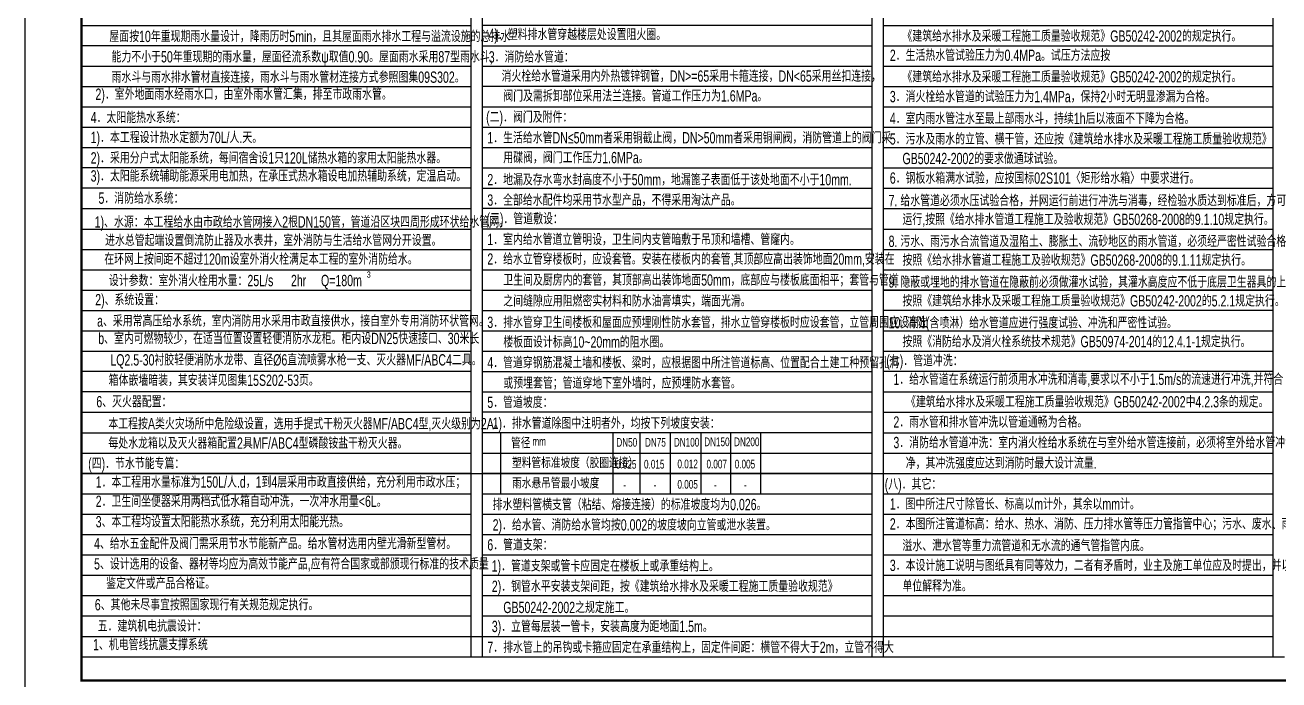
# Model space of a CAD drawing. Extents: x -216126 to 1846968, y -229642 to 543368.
# Drawn here: x 373449 to 428894, y 419253 to 448188 of the extents above; entities that cross this region are included whole.
import ezdxf

# ---------------------------------------------------------------- set-up
doc = ezdxf.new("R2010")
doc.units = 0
doc.header["$LTSCALE"] = 1000
doc.header["$MEASUREMENT"] = 0
for name, color, linetype in [('JZ_0', 7, 'Continuous'), ('JZ_TEXT', 4, 'Continuous'), ('S_WALL', 9, 'Continuous'), ('TK', 4, 'Continuous')]:
    doc.layers.add(name, color=color, linetype=linetype)
doc.styles.add('DXF', font='ros.shx', dxfattribs={"width": 0.7, "bigfont": 'hzs.shx'})

# ---------------------------------------------------------------- blocks, each defined once
blk = doc.blocks.new('GeYuanFrame_38537115', base_point=(20.09, 4.53))
at = {"layer": 'TK'}
blk.add_lwpolyline([(20.09, 4.53), (20.09, 598.53), (861.09, 598.53), (861.09, 4.53)], close=True, dxfattribs=at)
at = {"layer": 'TK', "const_width": 1}
blk.add_lwpolyline([(45.09, 588.53), (851.09, 588.53), (851.09, 14.53), (45.09, 14.53)], close=True, dxfattribs=at)

msp = doc.modelspace()

# ---------------------------------------------------------------- linework, layer by layer
at = {"layer": 'JZ_0', "color": 8}
for p, q in [((375946.2, 471577), (375946.2, 428377)), ((393179.2, 420277), (393179.1, 471577)), ((393679.4, 420277), (393679.4, 471577)), ((410912.4, 420277), (410912.4, 471577)), ((411412.5, 420277), (411412.5, 471577)), ((428645.5, 420277), (428645.5, 471577)), ((375946.2, 448177), (393179.1, 448177)), ((410912.4, 448177), (393679.4, 448177)), ((411412.5, 448177), (428645.5, 448177)), ((393179.1, 447277), (375946.2, 447277)), ((393679.4, 447277), (410912.4, 447277)), ((411412.5, 447277), (428645.5, 447277)), ((375946.2, 446377), (393179.1, 446377)), ((393679.4, 446377), (410912.4, 446377)), ((411412.5, 446377), (428645.5, 446377)), ((375946.2, 445477), (393179.1, 445477)), ((410912.4, 445477), (393679.4, 445477)), ((411412.5, 445477), (428645.5, 445477)), ((375946.2, 444577), (393179.1, 444577)), ((393679.4, 444577), (410912.4, 444577)), ((411412.5, 444577), (428645.5, 444577)), ((375946.2, 443677), (393179.1, 443677)), ((393679.4, 443677), (410912.4, 443677)), ((411412.5, 443677), (428645.5, 443677)), ((375946.2, 442777), (393179.1, 442777)), ((393679.4, 442777), (410912.4, 442777)), ((411412.5, 442777), (428645.5, 442777)), ((393179.1, 441877), (375946.2, 441877)), ((393679.4, 441877), (410912.4, 441877)), ((411412.5, 441877), (428645.5, 441877)), ((393179.1, 440977), (375946.2, 440977)), ((393679.4, 440977), (410912.4, 440977)), ((411412.5, 440977), (428645.5, 440977)), ((375946.2, 440077), (393179.1, 440077)), ((410912.4, 440077), (393679.4, 440077)), ((411412.5, 440077), (428645.5, 440077)), ((375946.2, 439177), (393179.1, 439177)), ((375946.2, 439177), (393179.1, 439177)), ((410912.4, 439177), (393679.4, 439177)), ((411412.5, 439177), (428645.5, 439177)), ((375946.2, 438277), (393179.1, 438277)), ((393679.4, 438277), (410912.4, 438277)), ((411412.5, 438277), (428645.5, 438277)), ((375946.2, 437377), (393179.1, 437377)), ((393679.4, 437377), (410912.4, 437377)), ((393679.4, 437377), (410912.4, 437377)), ((411412.5, 437377), (428645.5, 437377)), ((375946.2, 436477), (393179.1, 436477)), ((393679.4, 436477), (410912.4, 436477)), ((428645.5, 436477), (411412.5, 436477)), ((411412.5, 436477), (428645.5, 436477)), ((375946.2, 435577), (393179.1, 435577)), ((393679.4, 435577), (410912.4, 435577)), ((428645.5, 435577), (411412.5, 435577)), ((375946.2, 434677), (393179.1, 434677)), ((393679.4, 434677), (410912.4, 434677)), ((411412.5, 434677), (428645.5, 434677)), ((375946.2, 433777), (393179.1, 433777)), ((393679.4, 433777), (410912.4, 433777)), ((411412.5, 433777), (428645.5, 433777)), ((393179.1, 432877), (375946.2, 432877)), ((393679.4, 432877), (410912.4, 432877)), ((428645.5, 432877), (411412.5, 432877)), ((393179.1, 431977), (375946.2, 431977)), ((393679.4, 431977), (410912.4, 431977)), ((411412.5, 431977), (428645.5, 431977)), ((375946.2, 431077), (393179.1, 431077)), ((410912.4, 431077), (393679.4, 431077)), ((411412.5, 431077), (428645.5, 431077)), ((375946.2, 430177), (393179.1, 430177)), ((410912.4, 430177), (393679.4, 430177)), ((394474.1, 430177), (394474.1, 427477)), ((399443.7, 430177), (399443.7, 427477)), ((400631.7, 430177), (400631.7, 427477)), ((401978, 430177), (401978, 427477)), ((403324.2, 430177), (403324.2, 427477)), ((404644.1, 430177), (404644.1, 427477)), ((405964, 430177), (405964, 427477)), ((411412.5, 430177), (428645.5, 430177)), ((375946.2, 429277), (393179.1, 429277)), ((393679.4, 429277), (410912.4, 429277)), ((411412.5, 429277), (428645.5, 429277)), ((393179.1, 428377), (375946.2, 428377)), ((375946.2, 428377), (428645.5, 428377)), ((410912.4, 428377), (393679.4, 428377)), ((411412.5, 428377), (428645.5, 428377)), ((375946.2, 427477), (393179.1, 427477)), ((393664.4, 427477), (410897.4, 427477)), ((411397.5, 427477), (428630.5, 427477)), ((375946.2, 426577), (393179.1, 426577)), ((393664.4, 426577), (410897.4, 426577)), ((411397.5, 426577), (428630.5, 426577)), ((375946.2, 425677), (393179.2, 425677)), ((393679.4, 425677), (410912.4, 425677)), ((411412.5, 425677), (428645.5, 425677)), ((375946.2, 424777), (393179.2, 424777)), ((393679.4, 424777), (410912.4, 424777)), ((411412.5, 424777), (428645.5, 424777)), ((375946.2, 423877), (393179.2, 423877)), ((393679.4, 423877), (410912.4, 423877)), ((411412.5, 423877), (428645.5, 423877)), ((375946.2, 422977), (393179.2, 422977)), ((393679.4, 422977), (410912.4, 422977)), ((411412.5, 422977), (428645.5, 422977)), ((375946.2, 422077), (393179.2, 422077)), ((393679.4, 422077), (410912.4, 422077)), ((411412.5, 422077), (428645.5, 422077)), ((375943, 421177), (428645.5, 421177)), ((375943, 420277), (429142.3, 420277))]:
    msp.add_line(p, q, dxfattribs=at)

# ---------------------------------------------------------------- block references
at = {"layer": 'S_WALL', "xscale": 100, "yscale": 100, "zscale": 100}
msp.add_blockref('GeYuanFrame_38537115', (373449.5, 418228.2), dxfattribs=at)

# ---------------------------------------------------------------- texts
at = {"layer": 'JZ_TEXT', "style": 'DXF', "width": 0.7}
for s, height, p in [('屋面按10年重现期雨水量设计，降雨历时5min，且其屋面雨水排水工程与溢流设施的总排水', 500, (377177.2, 447437.1)), ('4)．塑料排水管穿越楼层处设置阻火圈。', 500, (393941.8, 447523.3)), ('《建筑给水排水及采暖工程施工质量验收规范》GB50242-2002的规定执行。', 500, (412246.1, 447453.6)), ('能力不小于50年重现期的雨水量，屋面径流系数ψ取值0.90。屋面雨水采用87型雨水斗,', 500, (377273.4, 446537.1)), ('3．消防给水管道：', 500, (393953.1, 446531.8)), ('2．生活热水管试验压力为0.4MPa。试压方法应按', 500, (411688.3, 446603.2)), ('雨水斗与雨水排水管材直接连接，雨水斗与雨水管材连接方式参照图集09S302。', 500, (377273.4, 445637.1)), ('消火栓给水管道采用内外热镀锌钢管，DN>=65采用卡箍连接，DN<65采用丝扣连接，', 500, (394521.8, 445684.7)), ('《建筑给水排水及采暖工程施工质量验收规范》GB50242-2002的规定执行。', 500, (412246.1, 445653.6)), ('2)．室外地面雨水经雨水口，由室外雨水管汇集，排至市政雨水管。', 500, (376562.4, 444885.3)), ('阀门及需拆卸部位采用法兰连接。管道工作压力为1.6MPa。', 500, (394595.9, 444809.8)), ('3．消火栓给水管道的试验压力为1.4MPa，保持2小时无明显渗漏为合格。', 500, (411688.3, 444778.9)), ('4．太阳能热水系统：', 500, (376350, 443854.3)), ('(二)．阀门及附件：', 500, (393836.6, 443876)), ('4．室内雨水管注水至最上部雨水斗，持续1h后以液面不下降为合格。', 500, (411688.3, 443812.9)), ('1)．本工程设计热水定额为70L/人.天。', 500, (376350, 442974.1)), ('1．生活给水管DN≤50mm者采用铜截止阀，DN>50mm者采用铜闸阀，消防管道上的阀门采', 500, (393889.7, 442958.8)), ('5．污水及雨水的立管、横干管，还应按《建筑给水排水及采暖工程施工质量验收规范》', 500, (411688.3, 442907)), ('2)．采用分户式太阳能系统，每间宿舍设1只120L储热水箱的家用太阳能热水器。', 500, (376350, 442069.4)), ('用碟阀，阀门工作压力1.6MPa。', 500, (394595.9, 442083.9)), ('GB50242-2002的要求做通球试验。', 500, (412246.1, 442043.2)), ('2．地漏及存水弯水封高度不小于50mm，地漏篦子表面低于该处地面不小于10mm.', 500, (393889.7, 441108)), ('6．钢板水箱满水试验，应按国标02S101〈矩形给水箱〉中要求进行。', 500, (411688.3, 441179.2)), ('5．消防给水系统：', 500, (376696, 440290.8)), ('3．全部给水配件均采用节水型产品，不得采用淘汰产品。', 500, (393889.7, 440207)), ('1)、水源：本工程给水由市政给水管网接入2根DN150管，管道沿区块四周形成环状给水管网。', 500, (376526.6, 439240.7)), ('(三)．管道敷设：', 500, (393854.3, 439384.4)), ('进水总管起端设置倒流防止器及水表井，室外消防与生活给水管网分开设置。', 500, (376988.1, 438427.6)), ('1．室内给水管道立管明设，卫生间内支管暗敷于吊顶和墙槽、管窿内。', 500, (393889.7, 438465.6)), ('在环网上按间距不超过120m设室外消火栓满足本工程的室外消防给水。', 500, (376950.9, 437598.2)), ('2．给水立管穿楼板时，应设套管。安装在楼板内的套管,其顶部应高出装饰地面20mm,安装在', 500, (393889.7, 437599.2)), ('设计参数：室外消火栓用水量：25L/s      2hr     Q=180m', 500, (377157.5, 436651.4)), ('3', 270, (388557.5, 437029.7)), ('卫生间及厨房内的套管，其顶部高出装饰地面50mm，底部应与楼板底面相平；套管与管道', 500, (394595.9, 436675.3)), ('2)、系统设置：', 500, (376550.8, 435802.5)), ('之间缝隙应用阻燃密实材料和防水油膏填实，端面光滑。', 500, (394595.9, 435748.9)), ('a、采用常高压给水系统，室内消防用水采用市政直接供水，接自室外专用消防环状管网。', 500, (376633.8, 434867.3)), ('3．排水管穿卫生间楼板和屋面应预埋刚性防水套管，排水立管穿楼板时应设套管，立管周围应设高出', 500, (393889.7, 434803.7)), ('b、室内可燃物较少，在适当位置设置轻便消防水龙柜。柜内设DN25快速接口、30米长', 500, (376683.4, 434091.6)), ('楼板面设计标高10~20mm的阻水圈。', 500, (394595.9, 433935.1)), ('LQ2.5-30衬胶轻便消防水龙带、直径%%C6直流喷雾水枪一支、灭火器MF/ABC4二具。', 500, (377219.5, 433144.6)), ('4．管道穿钢筋混凝土墙和楼板、粱时，应根据图中所注管道标高、位置配合土建工种预留孔洞', 500, (393889.7, 433024.2)), ('  (七)．管道冲洗：', 500, (411273, 433112.7)), ('箱体嵌墙暗装，其安装详见图集15S202-53页。', 500, (377147, 432244.6)), ('或预埋套管；管道穿地下室外墙时，应预埋防水套管。', 500, (394595.9, 432123.4)), ('1．给水管道在系统运行前须用水冲洗和消毒,要求以不小于1.5m/s的流速进行冲洗,并符合', 500, (411846.6, 432286.7)), ('6、灭火器配置：', 500, (376598.9, 431298)), ('5．管道坡度：', 500, (393889.7, 431269.9)), ('《建筑给水排水及采暖工程施工质量验收规范》GB50242-2002中4.2.3条的规定。', 500, (412404.5, 431293.4)), ('本工程按A类火灾场所中危险级设置，选用手提式干粉灭火器MF/ABC4型,灭火级别为2A。', 500, (377133.1, 430323.2)), ('1)．排水管道除图中注明者外，均按下列坡度安装：', 500, (394124.9, 430347.1)), ('2．雨水管和排水管冲洗以管道通畅为合格。', 500, (411846.6, 430399.5)), ('每处水龙箱以及灭火器箱配置2具MF/ABC4型磷酸铵盐干粉灭火器。', 500, (377133.1, 429467.5)), ('管径', 471.43, (394940, 429489.9)), ('mm', 385.71, (395882.7, 429599)), ('DN50', 385.71, (399595.3, 429557.3)), ('DN75', 385.71, (400861.5, 429557.4)), ('DN100', 385.71, (402138.9, 429562.3)), ('DN150', 385.71, (403479.6, 429579.6)), ('DN200', 385.71, (404799.5, 429579.6)), ('3．消防给水管道冲洗：室内消火栓给水系统在与室外给水管连接前，必须将室外给水管冲洗干', 500, (411846.6, 429491.2)), ('塑料管标准坡度（胶圈连接）', 471.429, (394982.9, 428611.9)), ('净，其冲洗强度应达到消防时最大设计流量.', 500, (412390.5, 428585.9)), ('(四)．节水节能专篇：', 500, (376240, 428566.9)), ('0.025', 385.71, (399578.9, 428585.8)), ('0.015', 385.71, (400818.6, 428591.7)), ('0.012', 385.71, (402296.1, 428602.6)), ('0.007', 385.71, (403581.8, 428597.1)), ('0.005', 385.71, (404829.4, 428597.1)), ('1．本工程用水量标准为150L/人.d，1到4层采用市政直接供给，充分利用市政水压；', 500, (376572.8, 427745.3)), ('雨水悬吊管最小坡度', 471.43, (394982.9, 427711.9)), ('0.005', 385.71, (402296.1, 427702.6)), ('(八)．其它：', 500, (411464.1, 427654.6)), ('-', 385.7, (399902.9, 427685.8)), ('-', 385.7, (401249.2, 427685.8)), ('-', 385.7, (403915.4, 427685.8)), ('-', 385.7, (405235.3, 427685.8)), ('2．卫生间坐便器采用两档式低水箱自动冲洗，一次冲水用量<6L。', 500, (376572.8, 426894.2)), ('排水塑料管横支管（粘结、熔接连接）的标准坡度均为0.026。', 500, (394124.9, 426752.2)), ('1．图中所注尺寸除管长、标高以m计外，其余以mm计。', 500, (411688.3, 426776.1)), ('3、本工程均设置太阳能热水系统，充分利用太阳能光热。', 500, (376572.8, 425994.2)), ('2)．给水管、消防给水管均按0.002的坡度坡向立管或泄水装置。', 500, (394124.9, 425852.2)), ('2．本图所注管道标高：给水、热水、消防、压力排水管等压力管指管中心；污水、废水、雨水、', 500, (411688.3, 425897.9)), ('4、给水五金配件及阀门需采用节水节能新产品。给水管材选用内壁光滑新型管材。', 500, (376500.2, 425030.3)), ('6．管道支架：', 500, (393889.7, 424971.2)), ('溢水、泄水管等重力流管道和无水流的通气管指管内底。', 500, (412246.1, 424939.5)), ('5、设计选用的设备、器材等均应为高效节能产品,应有符合国家或部颁现行标准的技术质量', 500, (376500.2, 424130.3)), ('1)．管道支架或管卡应固定在楼板上或承重结构上。', 500, (394082.8, 424042.1)), ('3．本设计施工说明与图纸具有同等效力，二者有矛盾时，业主及施工单位应及时提出，并以设计', 500, (411688.3, 424064.8)), ('鉴定文件或产品合格证。', 500, (377036.9, 423273.7)), ('2)．钢管水平安装支架间距，按《建筑给水排水及采暖工程施工质量验收规范》', 500, (394088.2, 423138.3)), ('单位解释为准。', 500, (412246.1, 423154.8)), ('6、其他未尽事宜按照国家现行有关规范规定执行。', 500, (376533.7, 422325.7)), ('GB50242-2002之规定施工。', 500, (394595.9, 422205)), ('五．建筑机电抗震设计：', 500, (376661.4, 421385.9)), ('3)．立管每层装一管卡，安装高度为距地面1.5m。', 500, (394088.2, 421365.3)), ('1、机电管线抗震支撑系统', 500, (376455.7, 420564.3)), ('7．排水管上的吊钩或卡箍应固定在承重结构上，固定件间距：横管不得大于2m，立管不得大', 500, (393889.7, 420443.8))]:
    msp.add_text(s, height=height, dxfattribs=at).set_placement(p)
at = {"layer": 'JZ_TEXT', "color": 4, "style": 'DXF', "width": 0.7}
for s, p in [('3)．太阳能系统辅助能源采用电加热，在承压式热水箱设电加热辅助系统，定温启动。', (376350, 441272.3)), ('7. 给水管道必须水压试验合格，并网运行前进行冲洗与消毒，经检验水质达到标准后，方可允许并网通水投入', (411634.3, 440185.3)), ('运行,按照《给水排水管道工程施工及验收规范》GB50268-2008的9.1.10规定执行。', (412246.1, 439353.6)), ('8. 污水、雨污水合流管道及湿陷土、膨胀土、流砂地区的雨水管道，必须经严密性试验合格后方可投入运行', (411634.3, 438385.3)), ('按照《给水排水管道工程施工及验收规范》GB50268-2008的9.1.11规定执行。', (412246.1, 437553.6)), ('9. 隐蔽或埋地的排水管道在隐蔽前必须做灌水试验，其灌水高度应不低于底层卫生器具的上边缘或底层地面高度。', (411634.3, 436585.3)), ('按照《建筑给水排水及采暖工程施工质量验收规范》GB50242-2002的5.2.1规定执行。', (412246.1, 435753.6)), ('10. 消防(含喷淋）给水管道应进行强度试验、冲洗和严密性试验。', (411634.3, 434785.3)), ('按照《消防给水及消火栓系统技术规范》GB50974-2014的12.4.1-1规定执行。', (412246.1, 433953.6))]:
    msp.add_text(s, height=500, dxfattribs=at).set_placement(p)

doc.saveas('drawing.dxf')
